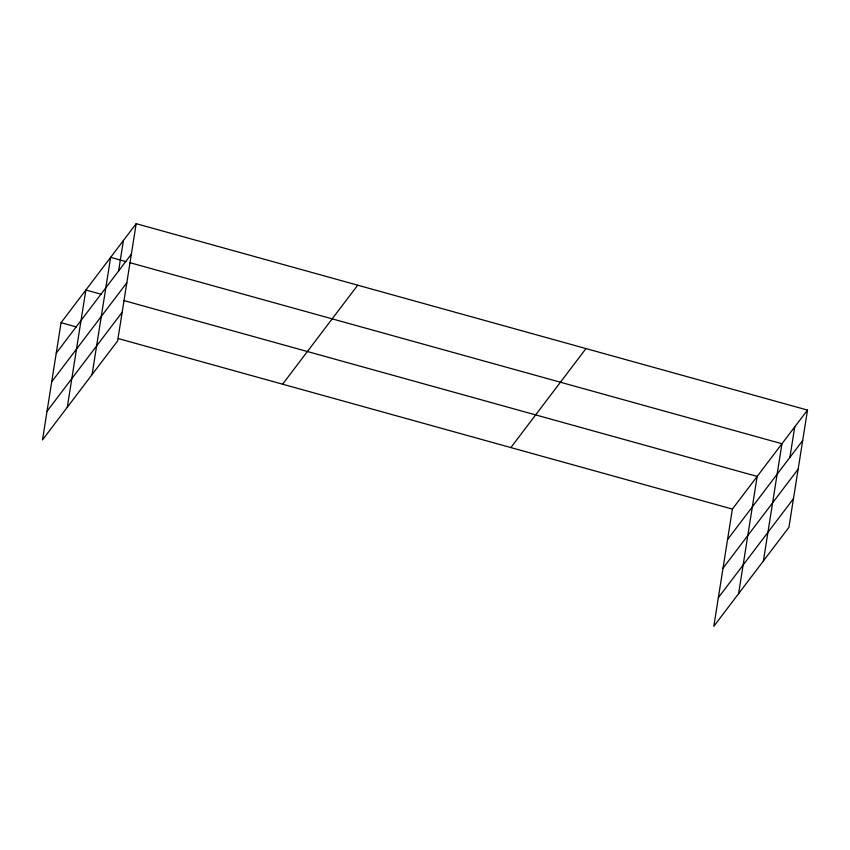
<?xml version="1.0" encoding="UTF-8"?>
<svg xmlns="http://www.w3.org/2000/svg" width="850" height="850" viewBox="0 0 850 850"><rect width="100%" height="100%" fill="white"/><g stroke="black" fill="none" stroke-linecap="round" stroke-linejoin="round"><path stroke-width="1.27" d="M136.191 223.678L61.072 322.681L42.5 439.918L117.619 340.914L136.191 223.678L807.5 410.082L788.928 527.319L713.809 626.322L732.381 509.086L807.5 410.082M67.288 407.246L85.861 290.009L101.139 294.249M92.076 374.574L110.649 257.337L125.927 261.577M118.596 270.959L123.42 240.508M738.597 593.651L757.169 476.414L124.058 300.613M763.396 560.979L781.957 443.743L129.742 262.639M789.905 457.374L794.729 426.913M56.249 353.132L131.368 254.129M51.712 381.767L126.831 282.763M47.037 411.272L122.156 312.269M282.604 384.2L357.723 285.186M510.85 447.578L585.969 348.574M727.558 539.548L802.676 440.544M723.021 568.183L798.139 469.179M718.346 597.688L793.464 498.684M61.072 322.681L76.351 326.921M118.363 338.587L732.381 509.086"/></g></svg>
